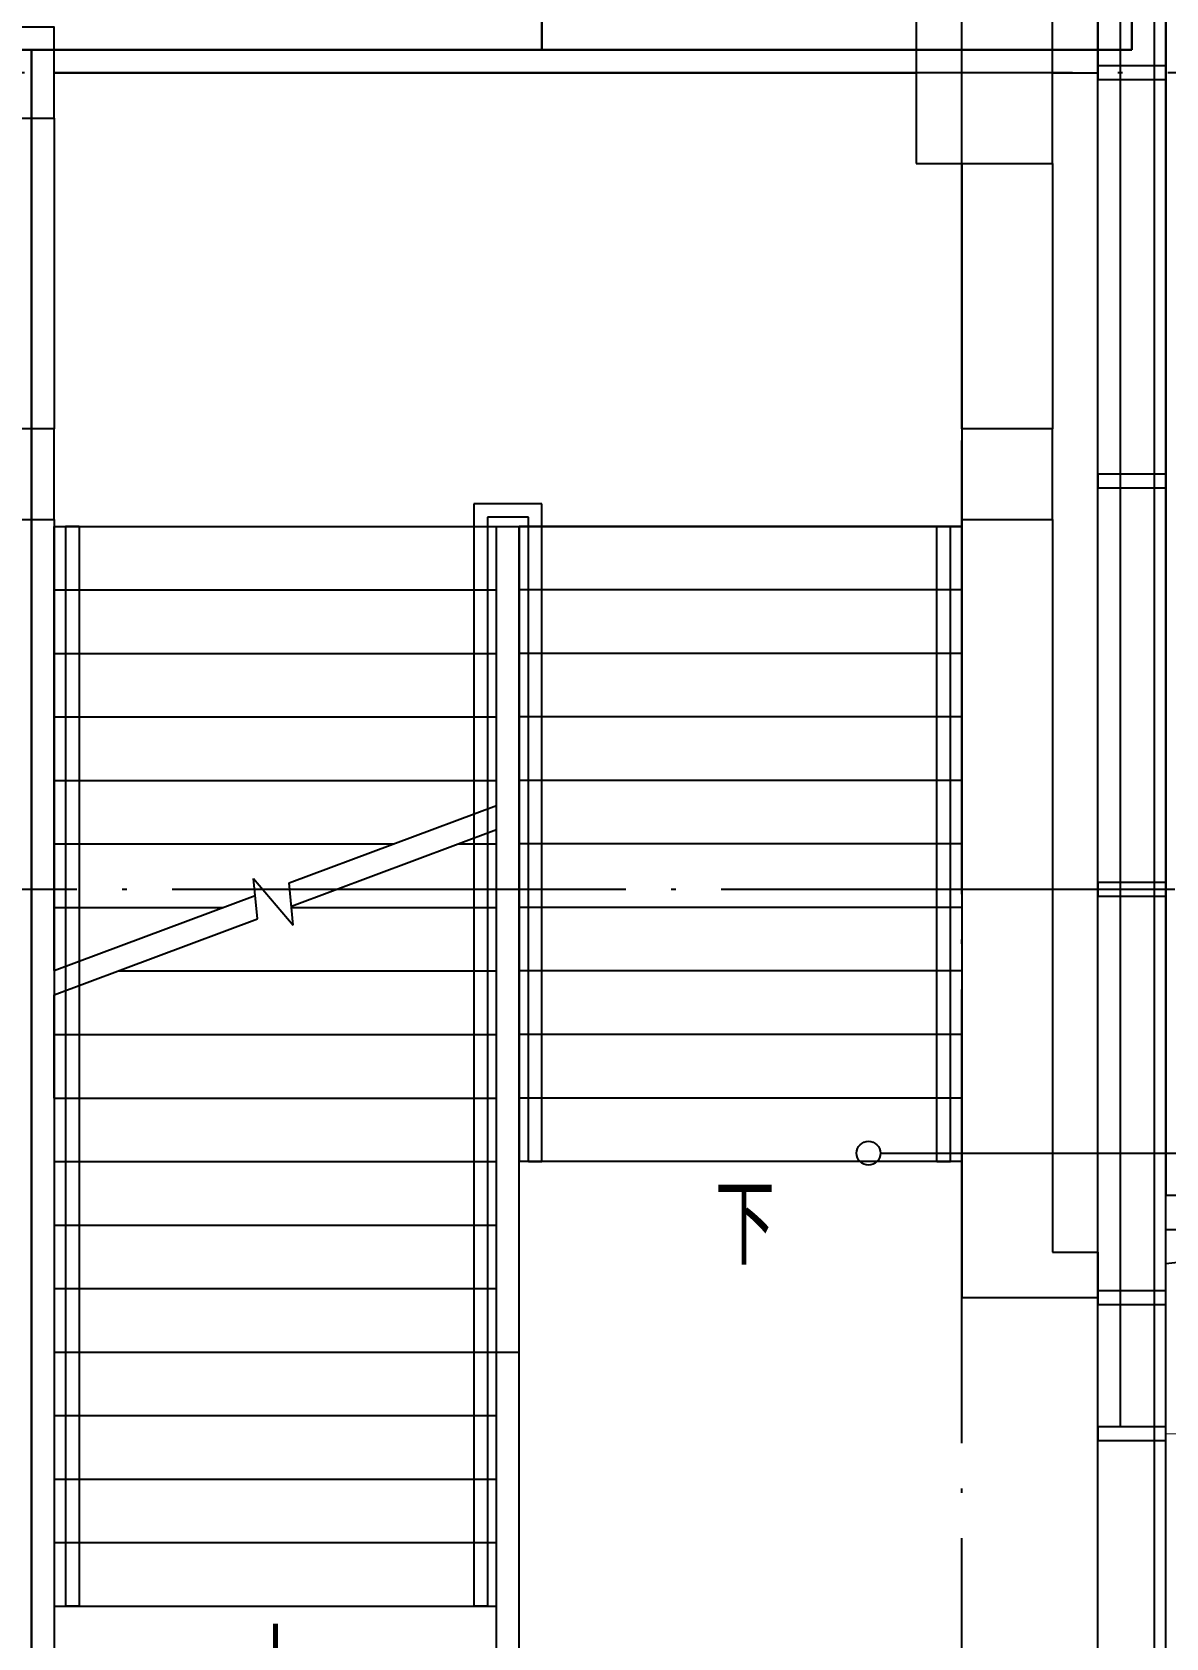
# Model space of a CAD drawing. Extents: x -228436 to 663611, y -207485 to 163917.
# Drawn here: x 516698 to 521695, y 11100 to 18179 of the extents above; entities that cross this region are included whole.
import ezdxf

# ---------------------------------------------------------------- set-up
doc = ezdxf.new("R2010")
doc.units = 0
doc.header["$LTSCALE"] = 1000
doc.linetypes.add('X-104 13#平面$0$DASH', pattern=[0.35, 0.25, -0.1])
doc.linetypes.add('X-104 13#平面$0$DOTE', pattern=[2.4200000000000004, 2, -0.2, 0.02, -0.2])
doc.layers.get('0').update_dxf_attribs({"linetype": 'CONTINUOUS'})
doc.layers.get('Defpoints').update_dxf_attribs({"linetype": 'CONTINUOUS'})
for name, color, linetype in [('13#楼幕墙$0$A-C_幕墙龙骨', 8, 'CONTINUOUS'), ('13#楼幕墙$0$A-C_玻璃幕墙', 8, 'CONTINUOUS'), ('13#楼幕墙$0$DOOR_FIRE', 8, 'CONTINUOUS'), ('X-104 13#平面$0$01-标注_符号', 8, 'CONTINUOUS'), ('X-104 13#平面$0$A-C_玻璃幕墙', 8, 'CONTINUOUS'), ('X-104 13#平面$0$A-E_栏杆', 8, 'CONTINUOUS'), ('X-104 13#平面$0$A-E_楼梯', 171, 'CONTINUOUS'), ('X-104 13#平面$0$A-E_电梯', 8, 'CONTINUOUS'), ('X-104 13#平面$0$A-O_散水', 8, 'CONTINUOUS'), ('X-104 13#平面$0$A-TECH_结构', 8, 'CONTINUOUS'), ('X-104 13#平面$0$A_AXIS-轴线', 8, 'X-104 13#平面$0$DOTE'), ('X-104 13#平面$0$A_STR-砌块墙', 7, 'CONTINUOUS'), ('X-104 13#平面$0$A_STR-砼柱', 7, 'CONTINUOUS'), ('X-104 13#平面$0$DIM_SYMB', 3, 'CONTINUOUS'), ('X-104 13#平面$0$M-道路 边线', 151, 'CONTINUOUS')]:
    doc.layers.add(name, color=color, linetype=linetype)
doc.layers.add('X-104 13#平面$0$000套内', color=8, linetype='CONTINUOUS', lineweight=30, plot=False)
doc.styles.add('X-104 13#平面$0$_TCH_DIM', font='ros1.shx', dxfattribs={"width": 0.8, "bigfont": 'jd.shx'})

# ---------------------------------------------------------------- blocks, each defined once
blk = doc.blocks.new('X-104 13#平面$0$轴网')
at = {"layer": 'X-104 13#平面$0$A_AXIS-轴线', "linetype": 'X-104 13#平面$0$DOTE'}
for p, q in [((57500, -7400.98603368341), (57500, 24620.25062679139)), ((60408.42140219617, 18000), (-2925.01551574981, 18000))]:
    blk.add_line(p, q, dxfattribs=at)
blk = doc.blocks.new('13#楼幕墙$0$A$C7A413A1D')
blk.add_lwpolyline([(-70, -300.0000000000001), (-10, -300), (-10, 0), (-70, -1.13686837721616e-13)], close=True)
blk = doc.blocks.new('13#楼幕墙$0$$DorLib2D$00000001')
for p, q in [((0.45, 0.9750000000000001), (0.5000000000000002, 0.9750000000000001)), ((0.45, 0), (0.45, 0.9750000000000001)), ((0.5, 0), (0.5, 0.9750000000000001)), ((0.5, 0), (0.45, 0))]:
    blk.add_line(p, q)
at = {"lineweight": 13}
blk.add_arc((0.475, 0), 0.975, 91.4692835813538, 180, dxfattribs=at)
blk = doc.blocks.new('13#楼幕墙')
at = {"layer": '13#楼幕墙$0$A-C_玻璃幕墙'}
for p, q in [((58349.99999999989, 12030.00000000001), (58349.99999999994, 18936.58432419877)), ((58199.99999999988, 12030.00000000001), (58199.99999999993, 18866.63817547554)), ((58099.99999999991, -799.9999999998836), (58099.99999999993, 18820.00740966003))]:
    blk.add_line(p, q, dxfattribs=at)
for points in [[(4492.573473841197, 15499.99999999997), (-900.0000000001164, 15499.99999999997), (-900.0000000000563, -1700.000000000029), (22099.99999999999, -1700.000000000014), (22099.99999999999, -1100.000000000015), (58399.99999999991, -1099.999999999884), (58399.99999999987, 18959.89970710658), (53293.20742207248, 23245.00747574434), (37799.9999999998, 14299.99999999997), (37799.99999999986, 10199.99999999997), (12500.00000000015, 10199.99999999997), (4492.573473841061, 15500.00000000006)], [(58099.9999999999, 11899.99999999999), (58099.99999999991, 12599.99999999998)]]:
    blk.add_lwpolyline(points, dxfattribs=at)
at = {"layer": '13#楼幕墙$0$A-C_幕墙龙骨', "rotation": 90}
for p in [(58099.99999999991, 18039.99999999998), (58099.99999999991, 16239.99999999999), (58099.99999999991, 14439.99999999998), (58099.99999999991, 12639.99999999998), (58099.99999999995, 12040.00000000001)]:
    blk.add_blockref('13#楼幕墙$0$A$C7A413A1D', p, dxfattribs=at)
at = {"layer": '13#楼幕墙$0$DOOR_FIRE', "xscale": 1200.000000000032, "yscale": 1200.000000000032, "zscale": 1200.000000000032, "rotation": 270}
blk.add_blockref('13#楼幕墙$0$$DorLib2D$00000001', (58399.9999999999, 11400), dxfattribs=at)
blk = doc.blocks.new('X-104 13#平面$0$A$C0BB3323F')
at = {"layer": 'Defpoints'}
blk.add_lwpolyline([(59299.9999999702, 600), (59299.9999999702, 20660), (54205.0000000298, 24935), (38699.9999999702, 16000), (38700, 11900), (13400, 11900), (5392.573474109173, 17199.99999976158), (-2.980232238769531e-08, 17200), (0, 0), (23000.0000000596, 0), (22999.9999999702, 600)], close=True, dxfattribs=at)
at = {"layer": 'X-104 13#平面$0$M-道路 边线', "ltscale": 0.5}
blk.add_arc((54069.15025717521, 17783.27219570389), 7999.999999996647, 0.02043972484749186, 119.6076109071211, dxfattribs=at)
blk = doc.blocks.new('_FZHK')
blk.add_lwpolyline([(-0.5, -0.5), (0.5, -0.5), (0.5, 0.5), (-0.5, 0.5)], close=True)
blk = doc.blocks.new('X-104 13#平面')
at = {"layer": 'X-104 13#平面$0$000套内'}
blk.add_lwpolyline([(7100.000000003152, -1550.000000000497), (21949.99999999995, -1550.000000000005), (21950, -950.0000000000144), (48400.00000000652, -950), (48400.00000000652, 11049.99999999971), (53400.00000000652, 11049.99999999971), (53400.00000000652, 18099.99999999973), (58249.99999999994, 18099.99999999973), (58249.99999999995, 18889.98122512306), (53289.06962433707, 23052.69607363776), (37949.99999999994, 14213.31606116103), (37949.99999999986, 10049.99999999997), (12454.85512413024, 10049.99999999997), (4447.428597971112, 15350.00000000007), (4099.999999999926, 15350.00000000006), (4100.000000000031, 6299.999999999965), (7100.000000000027, 6299.999999999968), (7100.000000000029, -1550.000000000497)], dxfattribs=at)
blk.add_lwpolyline([(56445.57131227265, 20404.07667148067), (53289.06962433707, 23052.69607363776), (48392.11333761796, 20230.74802966259), (49170.95077769231, 17336.93494389245), (52006.16070859459, 18099.99999999971), (55650.00000000639, 18099.9999999997), (55650.00000000666, 19455.95170192267)], close=True, dxfattribs=at)
at = {"layer": 'X-104 13#平面$0$01-标注_符号'}
blk.add_line((57141.51964915497, 13236.69764840277), (59041.55342445965, 13236.69764840277), dxfattribs=at)
blk.add_circle((57089.13432603888, 13236.69764840277), 52.38532311609015, dxfattribs=at)
at = {"layer": 'X-104 13#平面$0$A-C_玻璃幕墙', "linetype": 'X-104 13#平面$0$DASH'}
blk.add_lwpolyline([(59999.99999999994, 10500.00000000001), (58399.99999999995, 10500.00000000001), (58399.99999999995, 12900.00000000001), (59999.99999999994, 12900.00000000001)], close=True, dxfattribs=at)
at = {"layer": 'X-104 13#平面$0$A-E_栏杆'}
for p, q in [((55650.00000000652, 16099.99999999928), (55350.00000000653, 16099.99999999933)), ((55350.00000000653, 16099.99999999933), (55350.00000000653, 11239.99999999969)), ((55650.00000000653, 13199.99999999967), (55650.00000000652, 16099.99999999928)), ((53550.00000000653, 15999.99999999967), (53550.00000000653, 11239.99999999969)), ((53610.00000000653, 15999.99999999967), (53550.00000000653, 15999.99999999967)), ((53610.00000000653, 15999.99999999967), (53610.00000000653, 11239.99999999969)), ((55590.00000000647, 16039.99999999928), (55410.00000000653, 16039.99999999932)), ((55410.00000000653, 16039.99999999932), (55410.00000000653, 11239.99999999969)), ((55590.00000000653, 13199.99999999967), (55590.00000000647, 16039.99999999928)), ((57390.00000000653, 13199.99999999967), (57390.00000000653, 15999.99999999967)), ((57390.00000000653, 15999.99999999967), (57450.00000000653, 15999.99999999967)), ((57450.00000000653, 13199.99999999967), (57450.00000000653, 15999.99999999967)), ((55590.00000000653, 13199.99999999967), (55650.00000000653, 13199.99999999967)), ((57390.00000000653, 13199.99999999967), (57450.00000000653, 13199.99999999967)), ((53610.00000000653, 11239.99999999969), (53550.00000000653, 11239.99999999969)), ((55410.00000000653, 11239.99999999969), (55350.00000000653, 11239.99999999969))]:
    blk.add_line(p, q, dxfattribs=at)
at = {"layer": 'X-104 13#平面$0$A-E_楼梯'}
for p, q in [((60949.99999999995, 13050.00000000001), (58399.99999999995, 13050.00000000001)), ((58399.99999999995, 10350.00000000001), (58399.99999999995, 13050.00000000001)), ((58399.99999999995, 12750.00000000001), (60949.99999999995, 13050.00000000001))]:
    blk.add_line(p, q, dxfattribs=at)
at = {"layer": 'X-104 13#平面$0$A-E_电梯'}
for p, q in [((57300.00000000641, 17999.99999999967), (53500.00000000653, 17999.99999999967)), ((53500.00000000652, 17799.9999999994), (53500.00000000656, 16429.9999999994)), ((57500.00000000656, 16429.9999999994), (57500.00000000651, 17599.9999999996)), ((53500.00000000656, 16029.9999999994), (53500.00000000653, 15999.99999999967)), ((53500.00000000653, 14041.52473777706), (53500.00000000653, 15999.99999999967)), ((53500.00000000653, 15999.99999999967), (55450.00000000653, 15999.99999999967)), ((53500.00000000653, 15999.99999999967), (57500.00000000653, 15999.99999999967)), ((55450.00000000653, 14769.83790522202), (55450.00000000653, 15999.99999999967)), ((55550.00000000653, 15999.99999999967), (55550.00000000653, 13199.99999999967)), ((57500.00000000653, 15999.99999999967), (55550.00000000653, 15999.99999999967)), ((57500.00000000653, 15999.99999999967), (57500.00000000656, 16029.9999999994)), ((57500.00000000653, 15999.99999999967), (57500.00000000653, 13199.99999999967)), ((53500.00000000653, 15719.99999999967), (55450.00000000653, 15719.99999999967)), ((57500.00000000653, 15719.99999999967), (55550.00000000653, 15719.99999999967)), ((53500.00000000653, 15439.99999999967), (55450.00000000653, 15439.99999999967)), ((57500.00000000653, 15439.99999999967), (55550.00000000653, 15439.99999999967)), ((53500.00000000653, 15159.99999999967), (55450.00000000653, 15159.99999999967)), ((57500.00000000653, 15159.99999999967), (55550.00000000653, 15159.99999999967)), ((53500.00000000653, 14879.99999999967), (55450.00000000653, 14879.99999999967)), ((57500.00000000653, 14879.99999999967), (55550.00000000653, 14879.99999999967)), ((54535.52043507416, 14428.28533676067), (55450.00000000653, 14769.83790522203)), ((54545.40778405054, 14325.23094322276), (55450.00000000653, 14663.09064683763)), ((55450.00000000653, 13479.99999999967), (55450.00000000653, 14663.09064683755)), ((53500.00000000653, 14599.99999999967), (54995.27265195465, 14599.99999999969)), ((55281.07986120755, 14599.99999999972), (55450.00000000653, 14599.99999999969)), ((57500.00000000653, 14599.99999999967), (55550.00000000653, 14599.99999999967)), ((54395.78463749068, 14269.34760589246), (54378.74363815181, 14446.96345178608)), ((54378.74363815181, 14446.96345178608), (54553.35721129865, 14242.37522468054)), ((53500.00000000653, 14041.52473777706), (54385.89728851429, 14372.40199943037)), ((54553.35721129865, 14242.37522468054), (54535.52043507416, 14428.28533676067)), ((53500.00000000653, 14319.99999999967), (54245.59514452271, 14319.99999999969)), ((54549.74737700637, 14319.99999999971), (55450.00000000653, 14319.99999999969)), ((57500.00000000653, 14319.99999999967), (55550.00000000653, 14319.99999999967)), ((53500.00000000653, 13934.77747939271), (54395.78463749068, 14269.34760589246)), ((53781.72484634344, 14039.99999999966), (55450.00000000653, 14039.99999999969)), ((57500.00000000653, 14039.99999999967), (55550.00000000653, 14039.99999999967)), ((53500.00000000653, 13479.99999999967), (53500.00000000653, 13934.77747939269)), ((53500.00000000653, 13759.99999999969), (55450.00000000653, 13759.99999999969)), ((57500.00000000653, 13759.99999999967), (55550.00000000653, 13759.99999999967)), ((53500.00000000653, 13479.99999999969), (55450.00000000653, 13479.99999999969)), ((57500.00000000653, 13479.99999999967), (55550.00000000653, 13479.99999999967)), ((53500.00000000653, 13199.99999999969), (55450.00000000653, 13199.99999999969)), ((57500.00000000653, 13199.99999999967), (55550.00000000653, 13199.99999999967)), ((53500.00000000653, 12919.99999999969), (55450.00000000653, 12919.99999999969)), ((53500.00000000653, 12639.99999999969), (55450.00000000653, 12639.99999999969)), ((53500.00000000653, 12359.99999999969), (55450.00000000653, 12359.99999999969)), ((55450.00000000653, 12359.99999999967), (55550.00000000653, 12359.99999999967)), ((53500.00000000653, 12079.99999999969), (55450.00000000653, 12079.99999999969)), ((53500.00000000653, 11799.99999999969), (55450.00000000653, 11799.99999999969)), ((53500.00000000653, 11519.99999999969), (55450.00000000653, 11519.99999999969)), ((53500.00000000653, 11239.99999999969), (55450.00000000653, 11239.99999999969))]:
    blk.add_line(p, q, dxfattribs=at)
at = {"layer": 'X-104 13#平面$0$A-O_散水'}
blk.add_lwpolyline([(58899.99999999994, 13050), (58899.99999999994, 19193.16128273754), (53346.40618007796, 23853.07206218898), (37299.99999999994, 14588.94646279656), (37299.99999999994, 10700), (23299.99999999996, 10700), (23299.99999999996, 10200), (37799.99999999994, 10200), (37799.99999999994, 14300), (53293.20742207248, 23245.00747574434), (58399.99999999994, 18960), (58399.99999999994, 13049.99999999999)], dxfattribs=at)
at = {"layer": 'X-104 13#平面$0$A-TECH_结构'}
blk.add_lwpolyline([(58349.99999999994, -1050), (58349.99999999994, 18936.58432419877), (53287.88754627193, 23184.20101709987), (37849.99999999986, 14271.13248654053), (37849.99999999994, 10150), (12484.95170804356, 10149.99999999993), (4477.525181884393, 15450.00000000007), (-850.0000000000618, 15450), (-850.0000000000618, -1649.999999999995), (22049.99999999996, -1650), (22049.99999999995, -1049.999999999996)], close=True, dxfattribs=at)
at = {"layer": 'X-104 13#平面$0$A_AXIS-轴线', "linetype": 'X-104 13#平面$0$DOTE'}
blk.add_line((39500, 14400.00000000007), (60408.42140219617, 14400.00000000009), dxfattribs=at)
at = {"layer": 'X-104 13#平面$0$A_STR-砌块墙'}
for p, q in [((58099.99999999999, 18820.03507639917), (58099.99999999999, 17999.99999999979)), ((53500.00000000649, 17999.99999999969), (55650.00000000629, 17999.99999999971)), ((55650.00000000629, 17999.99999999971), (57300.00000000641, 17999.99999999971)), ((57900.00000000317, 17999.99999999979), (58099.99999999999, 17999.99999999979)), ((53500.00000000648, 17799.9999999994), (53500.00000000652, 16429.9999999994)), ((57500.00000000314, 17599.9999999996), (57500.00000000316, 16429.9999999994)), ((57900.00000000318, 17599.9999999996), (57900.00000000311, 16429.9999999994)), ((53500.00000000652, 16029.9999999994), (53500.00000000652, 14899.99999999969)), ((55450.00000000548, 10100.00000000002), (55450.0000000065, 15999.99999999926)), ((55450.0000000065, 15999.99999999926), (55550.0000000065, 15999.99999999924)), ((55550.00000000549, 10199.99999999999), (55550.0000000065, 15999.99999999924)), ((57500.00000000312, 16029.9999999994), (57500.00000000314, 12599.99999999991)), ((57900.00000000313, 16029.9999999994), (57900.00000000314, 12799.99999999999)), ((53500.00000000652, 14899.99999999969), (53500.00000000652, 11049.99999999971)), ((57900.00000000314, 12799.99999999999), (58099.99999999994, 12799.99999999998)), ((58099.99999999994, 12799.99999999998), (58099.99999999994, 12599.99999999998)), ((57500.00000000314, 12599.99999999991), (58099.99999999994, 12599.99999999998))]:
    blk.add_line(p, q, dxfattribs=at)
at = {"layer": 'X-104 13#平面$0$DIM_SYMB'}
for points in [[(56525.00000000653, 13199.99999999967, 0, 0, 0), (56525.00000000653, 16999.99999999967, 0, 0, 0), (54475.00000000653, 16999.99999999967, 0, 0, 0), (54475.00000000653, 15459.99999999967, 80.00000000000001, 0, 0), (54475.00000000653, 15159.99999999967, 0, 0, 0)], [(54475.00000000653, 11239.99999999969, 0, 0, 0), (54475.00000000653, 13179.99999999969, 80.00000000000001, 0, 0), (54475.00000000653, 13479.99999999969, 0, 0, 0)]]:
    blk.add_lwpolyline(points, format="xyseb", dxfattribs=at)
for name, p in [('X-104 13#平面$0$A$C0BB3323F', (-900.0000000000563, -1700.000000000029)), ('X-104 13#平面$0$轴网', (0, 0))]:
    blk.add_blockref(name, p)
at = {"layer": 'X-104 13#平面$0$A-TECH_结构'}
blk.add_blockref('13#楼幕墙', (0, 0), dxfattribs=at)
at = {"layer": 'X-104 13#平面$0$A_STR-砼柱'}
for p, xscale, yscale, zscale in [((57600.00000000652, 17999.99999999968), 600, 800, 800), ((53400.00000000974, 17999.99999999971), 200, 400, 400), ((53400.00000000974, 16229.99999999945), 200, 400.0000000000018, 400.0000000000018), ((57700.00000000633, 16229.99999999945), 400, 400, 400)]:
    blk.add_blockref('_FZHK', p, dxfattribs=dict(at, xscale=xscale, yscale=yscale, zscale=zscale))
at = {"layer": 'X-104 13#平面$0$DIM_SYMB', "color": 7, "style": 'X-104 13#平面$0$_TCH_DIM', "width": 0.8}
for s, p in [('下', (56413.2170542701, 12744.99999999967)), ('上', (54352.36434109181, 10784.99999999969))]:
    blk.add_text(s, height=347.2868217054263, dxfattribs=at).set_placement(p)
blk = doc.blocks.new('104 13#平面')
blk.add_blockref('X-104 13#平面', (0, 0))

msp = doc.modelspace()

# ---------------------------------------------------------------- block references
msp.add_blockref('104 13#平面', (463295.1949717756, 0))

doc.saveas('drawing.dxf')
